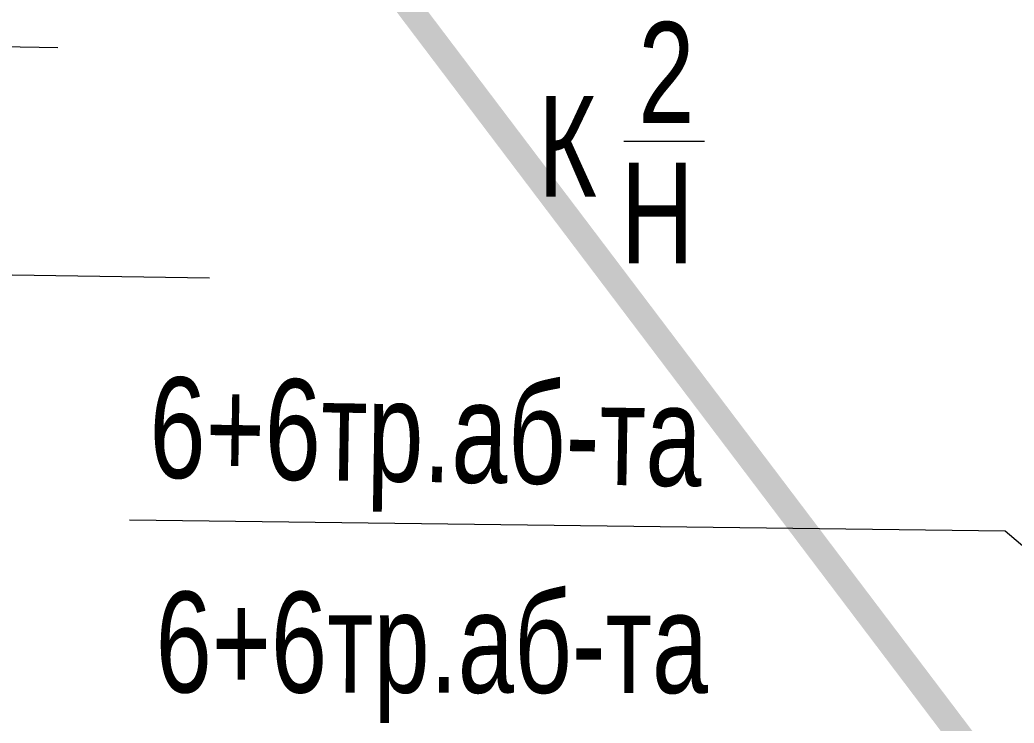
# Model space of a CAD drawing. Extents: x 10098 to 11902, y 8648 to 10202.
# Drawn here: x 11766.08 to 11775.94, y 8796.34 to 8803.32 of the extents above; entities that cross this region are included whole.
import ezdxf

# ---------------------------------------------------------------- set-up
doc = ezdxf.new("R2010")
doc.units = 0
doc.layers.add('4_Канализация', color=16, linetype='Continuous', lineweight=30)
doc.layers.add('7_Электрокабели', color=1, linetype='Continuous', lineweight=30)
doc.layers.add('50_Красные_линии', color=7, linetype='Continuous')
doc.layers.add('Подписи_зданий', color=7, linetype='Continuous')
doc.styles.add('mggt', font='russian_1251.shx', dxfattribs={"width": 0.75, "oblique": 18, "height": 1})

msp = doc.modelspace()

# ---------------------------------------------------------------- hatches: boundary and pattern name
at = {"layer": '50_Красные_линии', "linetype": 'Continuous', "lineweight": 25}
for points in [[(11770.3415, 8803.117), (11769.7384, 8803.9146), (11769.539, 8803.7638), (11770.1421, 8802.9662)], [(11770.9447, 8802.3194), (11770.3415, 8803.117), (11770.1421, 8802.9662), (11770.7453, 8802.1686)], [(11771.5478, 8801.5217), (11770.9447, 8802.3194), (11770.7453, 8802.1686), (11771.3484, 8801.371)], [(11772.151, 8800.7241), (11771.5478, 8801.5217), (11771.3484, 8801.371), (11771.9515, 8800.5733)], [(11772.7541, 8799.9265), (11772.151, 8800.7241), (11771.9515, 8800.5733), (11772.5547, 8799.7757)], [(11773.3572, 8799.1289), (11772.7541, 8799.9265), (11772.5547, 8799.7757), (11773.1578, 8798.9781)], [(11773.9604, 8798.3312), (11773.3572, 8799.1289), (11773.1578, 8798.9781), (11773.761, 8798.1804)], [(11774.5635, 8797.5336), (11773.9604, 8798.3312), (11773.761, 8798.1804), (11774.3641, 8797.3828)], [(11775.1667, 8796.736), (11774.5635, 8797.5336), (11774.3641, 8797.3828), (11774.9673, 8796.5852)], [(11775.7698, 8795.9383), (11775.1667, 8796.736), (11774.9673, 8796.5852), (11775.5704, 8795.7875)]]:
    msp.add_hatch(color=8, dxfattribs=at).paths.add_polyline_path(points)

# ---------------------------------------------------------------- linework, layer by layer
at = {"layer": '4_Канализация', "color": 8, "linetype": 'Continuous', "lineweight": 15}
msp.add_lwpolyline([(11748.0798, 8789.1726), (11756.2111, 8800.9344), (11767.9622, 8800.7573)], dxfattribs=at)
at = {"layer": '7_Электрокабели', "color": 8, "linetype": 'Continuous', "lineweight": 15}
for points in [[(11748.4937, 8791.9755), (11756.0185, 8803.2264), (11766.4586, 8803.0411)], [(11767.1678, 8798.3562), (11775.8516, 8798.2468), (11781.4447, 8793.4971)]]:
    msp.add_lwpolyline(points, dxfattribs=at)
at = {"layer": 'Подписи_зданий', "color": 8, "linetype": 'Continuous', "lineweight": 15}
msp.add_line((11772.069, 8802.1115), (11772.869, 8802.1115), dxfattribs=at)

# ---------------------------------------------------------------- texts
at = {"layer": '7_Электрокабели', "color": 8, "linetype": 'Continuous', "lineweight": 15, "style": 'mggt', "width": 0.75}
for rotation, p in [(359.08359, (11767.359, 8798.7739)), (359.92141, (11767.4265, 8796.6425))]:
    msp.add_text('6+6тр.аб-та', height=1, rotation=rotation, dxfattribs=at).set_placement(p)
at = {"layer": 'Подписи_зданий', "color": 8, "linetype": 'Continuous', "lineweight": 15, "style": 'mggt', "width": 0.75}
for s, p in [('2', (11772.2143, 8802.2945)), ('К', (11771.2183, 8801.5611)), ('Н', (11772.0406, 8800.9001))]:
    msp.add_text(s, height=1, dxfattribs=at).set_placement(p)

doc.saveas('drawing.dxf')
